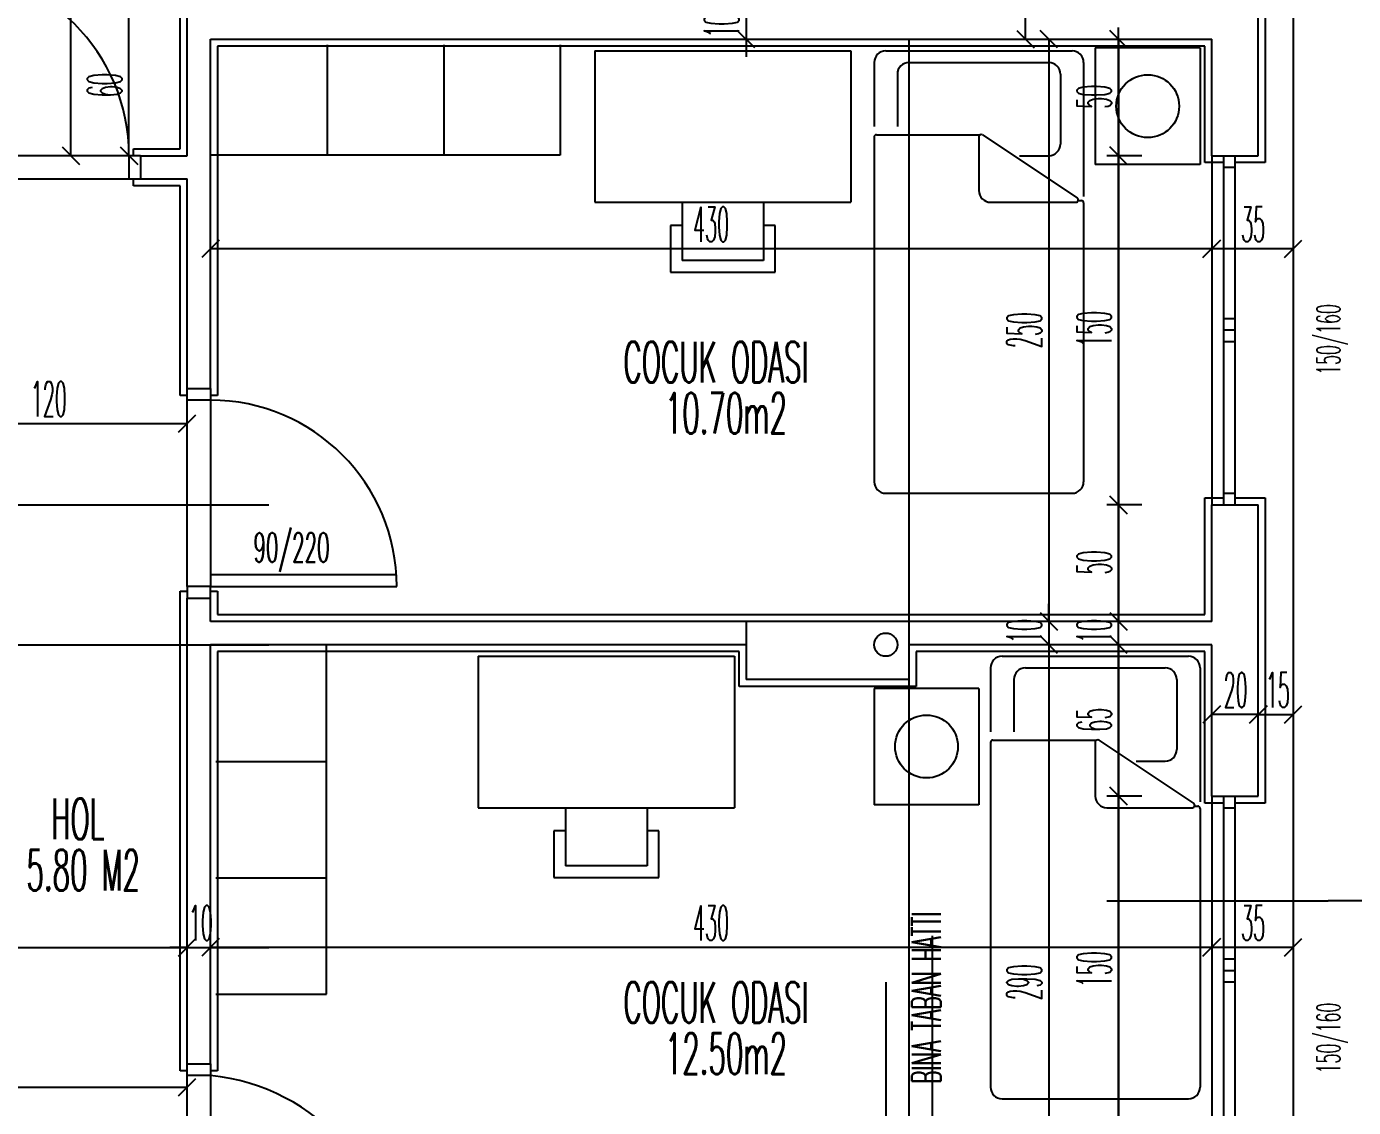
# Model space of a CAD drawing. Extents: x 78 to 306, y -397 to 18.
# Drawn here: x 275.9063 to 276.0203, y -396.5913 to -396.4985 of the extents above; entities that cross this region are included whole.
import ezdxf

# ---------------------------------------------------------------- set-up
doc = ezdxf.new("R2010")
doc.units = 0
doc.header["$LTSCALE"] = 0.5
doc.header["$MEASUREMENT"] = 0
for name, pattern in [('DASHDOT2', [0.5, 0.25, -0.125, 0, -0.125]), ('DASHED', [0.75, 0.5, -0.25]), ('DOT2', [0.125, 0, -0.125])]:
    doc.linetypes.add(name, pattern=pattern)
doc.layers.get('0').update_dxf_attribs({"linetype": 'CONTINUOUS'})
for name, color, linetype in [('AKS', 5, 'DASHDOT2'), ('ASHADE', 7, 'CONTINUOUS'), ('DUVAR', 6, 'CONTINUOUS'), ('IZDUSUM', 2, 'DOT2'), ('KAPI', 1, 'CONTINUOUS'), ('KOLON', 4, 'CONTINUOUS'), ('MERDIVEN', 3, 'CONTINUOUS'), ('OLCU', 31, 'CONTINUOUS'), ('SIVA', 7, 'CONTINUOUS'), ('TEFRIS', 11, 'CONTINUOUS')]:
    doc.layers.add(name, color=color, linetype=linetype)
doc.styles.add('ICMEKAN', font='romans.shx', dxfattribs={"width": 0.55, "height": 0.2})
doc.styles.add('OLCU', font='romans.shx', dxfattribs={"width": 0.6, "height": 0.125})
doc.styles.add('OLCUIC', font='ROMANS.SHX', dxfattribs={"width": 0.4, "height": 0.15})

msp = doc.modelspace()

# ---------------------------------------------------------------- linework, layer by layer
at = {"color": 0, "linetype": 'ByBlock'}
for p, q in [((275.968893941935, -396.5003098737721), (275.967393941935, -396.4988098737721)), ((275.991393941935, -396.4988098737721), (275.992893941935, -396.5003098737721)), ((275.994893941935, -396.5003098737721), (275.993393941935, -396.4988098737721)), ((276.000893941935, -396.5003098737721), (275.999393941935, -396.4988098737721)), ((275.909393941935, -396.5088098737721), (275.910893941935, -396.5103098737721)), ((275.914393941935, -396.5088098737721), (275.915893941935, -396.5103098737721)), ((276.000893941935, -396.5103098737721), (275.999393941935, -396.5088098737721)), ((275.999393941935, -396.5088098737721), (276.000893941935, -396.5103098737721)), ((275.922893941935, -396.5168098737721), (275.921393941935, -396.5183098737721)), ((276.007393941935, -396.5183098737721), (276.008893941935, -396.5168098737721)), ((276.008893941935, -396.5168098737721), (276.007393941935, -396.5183098737721)), ((276.014393941935, -396.5183098737721), (276.015893941935, -396.5168098737721)), ((275.919393941935, -396.5333098737721), (275.920893941935, -396.5318098737721)), ((276.000893941935, -396.5403098737721), (275.999393941935, -396.5388098737721)), ((275.999393941935, -396.5388098737721), (276.000893941935, -396.5403098737721)), ((275.993393941935, -396.5488098737721), (275.994893941935, -396.5503098737721)), ((275.993393941935, -396.5488098737721), (275.994893941935, -396.5503098737721)), ((275.999393941935, -396.5488098737721), (276.000893941935, -396.5503098737721)), ((275.999393941935, -396.5488098737721), (276.000893941935, -396.5503098737721)), ((275.994893941935, -396.5523098737721), (275.993393941935, -396.5508098737721)), ((275.994893941935, -396.5523098737721), (275.993393941935, -396.5508098737721)), ((276.000893941935, -396.5523098737721), (275.999393941935, -396.5508098737721)), ((276.000893941935, -396.5523098737721), (275.999393941935, -396.5508098737721)), ((276.008893941935, -396.5568098737721), (276.007393941935, -396.5583098737721)), ((276.012893941935, -396.5568098737721), (276.011393941935, -396.5583098737721)), ((276.011393941934, -396.5583098737721), (276.012893941934, -396.5568098737721)), ((276.014393941935, -396.5583098737721), (276.015893941935, -396.5568098737721)), ((276.000893941935, -396.5653098737721), (275.999393941935, -396.5638098737721)), ((275.999393941935, -396.5638098737721), (276.000893941935, -396.5653098737721)), ((275.919393941935, -396.5783098737721), (275.920893941935, -396.5768098737721)), ((275.922893941935, -396.5768098737721), (275.921393941935, -396.5783098737721)), ((275.922893941935, -396.5768098737721), (275.921393941935, -396.5783098737721)), ((276.007393941935, -396.5783098737721), (276.008893941935, -396.5768098737721)), ((276.008893941935, -396.5768098737721), (276.007393941935, -396.5783098737721)), ((276.014393941935, -396.5783098737721), (276.015893941935, -396.5768098737721)), ((275.919393941935, -396.5903098737721), (275.920893941935, -396.5888098737721))]:
    msp.add_line(p, q, dxfattribs=at)
at = {"layer": 'AKS'}
for p, q in [((275.9841439419353, -396.3515598737721), (275.9841439419353, -396.8395598737721)), ((275.9801439419353, -396.3555598737721), (275.9801439419353, -396.8355598737721)), ((275.9941439419353, -396.3555598737721), (275.9941439419353, -396.8355598737721)), ((275.8021439419353, -396.5395598737721), (276.0981439419346, -396.5395598737721)), ((275.8021439419353, -396.5515598737721), (276.0941439419353, -396.5515598737721)), ((275.8021439419353, -396.5775598737721), (276.0981439419346, -396.5775598737721))]:
    msp.add_line(p, q, dxfattribs=at)
at = {"layer": 'ASHADE'}
msp.add_circle((275.9801439419354, -396.5515598737721), 0.0009999999999999432, dxfattribs=at)
at = {"layer": 'DUVAR'}
for p, q in [((276.012143941934, -396.5095598737756), (276.012143941934, -396.4715598737767)), ((275.9201439419351, -396.5095598737761), (275.9201439419351, -396.4975598737761)), ((275.9221439419351, -396.5295598737761), (275.9221439419351, -396.4995598737761)), ((275.9221439419351, -396.4995598737761), (276.008143941932, -396.4995598737755)), ((276.0081439419318, -396.5095598737756), (276.0081439419315, -396.4995598737755)), ((275.916143941935, -396.5095598737759), (275.916143941935, -396.511559873776)), ((275.916143941935, -396.5095598737761), (275.9201439419351, -396.5095598737761)), ((276.0081439419313, -396.5095598737756), (276.012143941934, -396.5095598737756)), ((275.916143941935, -396.5115598737762), (275.9201439419351, -396.5115598737762)), ((275.9201439419352, -396.5295598737761), (275.9201439419351, -396.5115598737762)), ((275.9201439419353, -396.5295598737761), (275.9221439419351, -396.5295598737761)), ((276.0081439419329, -396.5495598737757), (276.0081439419326, -396.5395598737756)), ((276.0081439419313, -396.5395598737756), (276.012143941934, -396.5395598737756)), ((276.012143941934, -396.5645598737757), (276.012143941934, -396.5395598737756)), ((275.9201439419351, -396.5875598737761), (275.9201439419352, -396.5475598737754)), ((275.9201439419353, -396.5475598737754), (275.9221439419351, -396.5475598737759)), ((275.9221439419351, -396.5495598737759), (275.9221439419351, -396.5475598737759)), ((275.9681439419353, -396.5495598737758), (275.9221439419351, -396.5495598737759)), ((276.0081439419342, -396.5495598737757), (275.9821439419353, -396.5495598737758)), ((275.9221439419351, -396.5875598737761), (275.9221439419351, -396.5515598737759)), ((275.9681439419353, -396.5515598737758), (275.9221439419351, -396.5515598737759)), ((276.0081439419342, -396.5515598737757), (275.9821439419353, -396.5515598737758)), ((276.0081439419333, -396.5645598737757), (276.008143941933, -396.5515598737757)), ((276.0081439419329, -396.5645598737757), (276.012143941934, -396.5645598737757)), ((275.9201439419354, -396.5875598737761), (275.9221439419351, -396.5875598737761))]:
    msp.add_line(p, q, dxfattribs=at)
at = {"layer": 'IZDUSUM', "ltscale": 0.6}
for p, q in [((275.9821439419349, -396.5495598737721), (275.9821439419352, -396.4995598737756)), ((275.9821439419346, -396.6095598737721), (275.9821439419349, -396.5545598737721))]:
    msp.add_line(p, q, dxfattribs=at)
at = {"layer": 'KAPI'}
for p, q in [((276.0151439419338, -396.4755598737721), (276.0151439419338, -396.6055598737721)), ((275.9151439419353, -396.5095598737759), (275.9151439419353, -396.511559873776)), ((275.916143941935, -396.5095598737759), (275.9151439419353, -396.5095598737759)), ((276.0081439419322, -396.5095598737756), (276.0081439419322, -396.5395598737756)), ((276.0091439419323, -396.5095598737756), (276.0091439419323, -396.5395598737756)), ((276.010143941932, -396.5395598737756), (276.010143941932, -396.5095598737756)), ((275.8991439419352, -396.511559873776), (275.9151439419353, -396.5115598737763)), ((275.9151439419353, -396.511559873776), (275.916143941935, -396.511559873776)), ((276.0091439419323, -396.5105598737757), (276.010143941932, -396.5105598737757)), ((276.010143941932, -396.5235598737755), (276.0091439419323, -396.5235598737755)), ((276.010143941932, -396.5245598737756), (276.0091439419323, -396.5245598737756)), ((276.010143941932, -396.5255598737756), (276.0091439419323, -396.5255598737756)), ((275.9201439419359, -396.5305598737752), (275.9201439419359, -396.5295598737752)), ((275.9221439419357, -396.5295598737752), (275.9221439419357, -396.5305598737752)), ((275.9221439419357, -396.5305598737752), (275.9201439419359, -396.5305598737752)), ((275.9201439419359, -396.5465598737753), (275.9201439419359, -396.5305598737752)), ((276.0091439419323, -396.5385598737755), (276.010143941932, -396.5385598737755)), ((275.9381439419358, -396.5455598737752), (275.9221439419357, -396.5455598737752)), ((275.9221439419357, -396.5455598737752), (275.9221439419357, -396.5465598737753)), ((275.9221439419357, -396.5465598737753), (275.9201439419359, -396.5465598737753)), ((275.9201439419359, -396.5465598737753), (275.9201439419359, -396.5475598737751)), ((275.9221439419357, -396.5465598737753), (275.9381439419358, -396.5465598737753)), ((275.9221439419357, -396.5475598737751), (275.9221439419357, -396.5465598737753)), ((276.0081439419338, -396.5645598737757), (276.0081439419338, -396.5945598737757)), ((276.0091439419338, -396.5645598737757), (276.0091439419338, -396.5945598737757)), ((276.0101439419336, -396.5945598737757), (276.0101439419336, -396.5645598737757)), ((276.0091439419338, -396.5655598737758), (276.0101439419336, -396.5655598737758)), ((276.0101439419336, -396.5785598737756), (276.0091439419338, -396.5785598737756)), ((276.0101439419336, -396.5795598737757), (276.0091439419338, -396.5795598737757)), ((276.0101439419336, -396.5805598737758), (276.0091439419338, -396.5805598737758)), ((275.9201439419359, -396.5885598737752), (275.9201439419359, -396.5875598737751)), ((275.9221439419358, -396.5875598737751), (275.9221439419358, -396.5885598737752)), ((275.9221439419358, -396.5885598737752), (275.9201439419359, -396.5885598737752))]:
    msp.add_line(p, q, dxfattribs=at)
at = {"layer": 'KAPI', "ltscale": 1.4}
for p, q in [((275.915143941935, -396.5095598737721), (275.900143941935, -396.5095598737721)), ((275.922143941935, -396.5305598737721), (275.922143941935, -396.5465598737721)), ((275.9201439419359, -396.6065598737753), (275.9201439419359, -396.5885598737752)), ((275.922143941935, -396.5885598737721), (275.922143941935, -396.6055598737721))]:
    msp.add_line(p, q, dxfattribs=at)
at = {"layer": 'KAPI', "linetype": 'DASHED', "ltscale": 0.4}
msp.add_line((275.599143941935, -396.5735598737721), (276.018143941935, -396.5735598737723), dxfattribs=at)
at = {"layer": 'KAPI'}
for centre, radius, start, end in [((275.8991439419352, -396.5095598737762), 0.01600000000064028, 8.142219984554008e-10, 90), ((275.9221439419357, -396.5465598737753), 0.01600000000000364, 0, 90), ((275.9203323190387, -396.6062813163504), 0.01781380095500225, 359.1040196675771, 84.16305900557327)]:
    msp.add_arc(centre, radius, start, end, dxfattribs=at)
at = {"layer": 'KOLON'}
for p, q in [((275.9821439419349, -396.5495598737721), (275.9681439419353, -396.5495598737721)), ((275.9681439419353, -396.5495598737721), (275.9681439419353, -396.5545598737721)), ((275.9821439419353, -396.5545598737721), (275.9821439419353, -396.5495598737721)), ((275.9821439419349, -396.5545598737721), (275.9681439419353, -396.5545598737721))]:
    msp.add_line(p, q, dxfattribs=at)
at = {"layer": 'KOLON', "linetype": 'DASHED', "ltscale": 0.4}
msp.add_line((276.0436681289985, -396.5735598737721), (276.018143941935, -396.5735598737721), dxfattribs=at)
at = {"layer": 'OLCU', "ltscale": 1.4}
for p, q in [((275.968143941935, -396.4305598737721), (275.968143941935, -396.5005598737721)), ((275.910143941935, -396.5095598737721), (275.910143941935, -396.4315598737721)), ((275.992143941935, -396.4995598737721), (275.992143941935, -396.4955598737721)), ((275.915143941935, -396.5095598737721), (275.915143941935, -396.4975598737721)), ((276.000143941935, -396.6145598737721), (276.000143941935, -396.4985598737721)), ((275.968143941935, -396.4995598737721), (275.968143941935, -396.5010598737721)), ((275.994143941935, -396.4995598737721), (275.994143941935, -396.6105598737721)), ((275.994143941935, -396.4995598737721), (275.994143941935, -396.5495598737721)), ((276.000143941935, -396.4995598737721), (276.000143941935, -396.5095598737721)), ((276.002143941935, -396.5095598737721), (275.999143941935, -396.5095598737721)), ((276.000143941935, -396.5095598737721), (276.000143941935, -396.5395598737721)), ((276.008143941935, -396.5175598737721), (275.922143941935, -396.5175598737721)), ((276.015143941935, -396.5175598737721), (276.008143941935, -396.5175598737721)), ((275.896143941935, -396.5325598737721), (275.920143941935, -396.5325598737721)), ((276.002143941935, -396.5395598737721), (275.999143941935, -396.5395598737721)), ((276.000143941935, -396.5395598737721), (276.000143941935, -396.5495598737721)), ((275.994143941935, -396.5495598737721), (275.994143941935, -396.5480598737721)), ((276.000143941935, -396.5495598737721), (276.000143941935, -396.5480598737721)), ((275.994143941935, -396.5515598737721), (275.994143941935, -396.6095598737721)), ((275.994143941935, -396.5515598737721), (275.994143941935, -396.5530598737721)), ((276.000143941935, -396.5515598737721), (276.000143941935, -396.5645598737721)), ((276.000143941935, -396.5515598737721), (276.000143941935, -396.5530598737721)), ((276.012143941934, -396.5575598737721), (276.008143941935, -396.5575598737721)), ((276.012143941935, -396.5575598737721), (276.015143941935, -396.5575598737721)), ((276.002143941935, -396.5645598737721), (275.999143941935, -396.5645598737721)), ((276.000143941935, -396.5645598737721), (276.000143941935, -396.5945598737721)), ((275.920143941935, -396.5775598737721), (275.918643941935, -396.5775598737721)), ((275.922143941935, -396.5775598737721), (275.923643941935, -396.5775598737721)), ((276.008143941935, -396.5775598737721), (275.922143941935, -396.5775598737721)), ((276.015143941935, -396.5775598737721), (276.008143941935, -396.5775598737721)), ((275.848143941935, -396.5895598737721), (275.920143941935, -396.5895598737721))]:
    msp.add_line(p, q, dxfattribs=at)
at = {"layer": 'SIVA', "ltscale": 1.4}
for p, q in [((276.0127439419339, -396.4709598737767), (276.012743941934, -396.5101598737756)), ((275.9195439419352, -396.5089598737761), (275.9195439419352, -396.4969598737761)), ((276.0075439419315, -396.5001598737754), (275.9227439419352, -396.5001598737762)), ((275.9227439419352, -396.5001598737762), (275.9227439419352, -396.530159873776)), ((276.0075439419318, -396.5101598737756), (276.0075439419315, -396.5001598737754)), ((275.915543941935, -396.5095598737759), (275.915543941935, -396.5089598737761)), ((275.915543941935, -396.5089598737761), (275.9195439419352, -396.5089598737761)), ((276.0091439419323, -396.5101598737756), (276.0075439419318, -396.5101598737756)), ((276.012743941934, -396.5101598737756), (276.010143941932, -396.5101598737756)), ((275.915543941935, -396.5121598737762), (275.915543941935, -396.511559873776)), ((275.9195439419352, -396.5121598737762), (275.915543941935, -396.5121598737762)), ((275.9195439419352, -396.530159873776), (275.9195439419352, -396.5121598737762)), ((275.9201439419359, -396.530159873776), (275.9195439419352, -396.530159873776)), ((275.9227439419352, -396.530159873776), (275.9221439419357, -396.530159873776)), ((276.0075439419329, -396.5489598737756), (276.0075439419326, -396.5389598737756)), ((276.0075439419326, -396.5389598737756), (276.0091439419323, -396.5389598737756)), ((276.010143941932, -396.5389598737756), (276.012743941934, -396.5389598737756)), ((276.012743941934, -396.5389598737756), (276.012743941934, -396.5651598737757)), ((275.9195439419352, -396.588159873776), (275.9195439419352, -396.5469598737752)), ((275.9195439419352, -396.5469598737752), (275.9201439419359, -396.5469598737753)), ((275.9221439419357, -396.5469598737759), (275.9227439419352, -396.5469598737761)), ((275.9227439419352, -396.5469598737761), (275.9227439419352, -396.5489598737759)), ((275.9227439419352, -396.5489598737759), (275.9681439419353, -396.5489598737758)), ((275.9681439419353, -396.5489598737758), (275.9821439419347, -396.5489598737721)), ((275.9821439419347, -396.5489598737721), (276.0075439419329, -396.5489598737756)), ((275.9675439419353, -396.5521598737758), (275.9227439419352, -396.5521598737759)), ((275.9227439419352, -396.5521598737759), (275.9227439419352, -396.588159873776)), ((275.9675439419353, -396.5551598737721), (275.9675439419353, -396.5521598737758)), ((276.007543941933, -396.5521598737757), (275.9827439419353, -396.5521598737758)), ((275.9827439419353, -396.5521598737758), (275.9827439419353, -396.5551598737721)), ((276.0075439419334, -396.5651598737757), (276.007543941933, -396.5521598737757)), ((275.9827439419353, -396.5551598737721), (275.9675439419353, -396.5551598737721)), ((276.0091439419338, -396.5651598737757), (276.0075439419334, -396.5651598737757)), ((276.012743941934, -396.5651598737757), (276.0101439419336, -396.5651598737757)), ((275.9201439419359, -396.588159873776), (275.9195439419352, -396.588159873776)), ((275.9227439419352, -396.588159873776), (275.9221439419358, -396.588159873776))]:
    msp.add_line(p, q, dxfattribs=at)
at = {"layer": 'TEFRIS'}
for p, q in [((275.9321737502908, -396.500030065421), (275.9321737502908, -396.509530065419)), ((275.9421737502908, -396.500030065421), (275.9421737502908, -396.509530065419)), ((275.952173750291, -396.5000300654213), (275.952173750291, -396.5095300654194)), ((275.9551439419285, -396.5005598737734), (275.9551439419285, -396.5135598737733)), ((275.9551439419285, -396.5005598737734), (275.9771439419282, -396.5005598737734)), ((275.9771439419282, -396.5005598737734), (275.9771439419282, -396.5135598737733)), ((275.9801439419307, -396.5005598737777), (275.9961439419307, -396.5005598737777)), ((276.0071439419293, -396.5003098737803), (275.9981439419294, -396.5003098737803)), ((275.9981439419294, -396.5003098737803), (275.9981439419294, -396.5103098737803)), ((276.0071439419293, -396.5003098737803), (276.0071439419293, -396.5103098737803)), ((275.9791439419309, -396.5015598737774), (275.9791439419309, -396.5070598737776)), ((275.9821439419308, -396.5015598737774), (275.9941439419309, -396.5015598737774)), ((275.9821439419308, -396.5015598737774), (275.9941439419309, -396.5015598737774)), ((275.9971439419308, -396.5015598737774), (275.9971439419308, -396.5130598737776)), ((275.9811439419307, -396.5025598737774), (275.9811439419307, -396.5070598737776)), ((275.9951439419307, -396.5025598737774), (275.9951439419307, -396.5085598737775)), ((275.9951439419307, -396.5025598737774), (275.9951439419307, -396.5085598737775)), ((275.9791439419309, -396.5079598737776), (275.9791439419309, -396.5375598737775)), ((275.9793439419308, -396.5077598737777), (275.9882448100871, -396.5077598737777)), ((275.9881439419308, -396.5079335771958), (275.9881439419308, -396.5125598737774)), ((275.9884548819699, -396.507767167137), (275.9965943268424, -396.5131934637186)), ((275.952173750291, -396.5095300654197), (275.9221737502903, -396.5095300654196)), ((275.9916439419309, -396.5095598737776), (275.9941439419309, -396.5095598737776)), ((275.9921439419308, -396.5095598737776), (275.9936439419307, -396.5095598737776)), ((276.0071439419293, -396.5103098737803), (275.9981439419294, -396.5103098737803)), ((275.9551439419285, -396.5135598737733), (275.9771439419282, -396.5135598737733)), ((275.9626439419284, -396.5135598737733), (275.9626439419284, -396.5185598737733)), ((275.9696439419283, -396.5135598737733), (275.9696439419283, -396.5185598737733)), ((275.9891439419309, -396.5135598737775), (275.9964833868032, -396.5135598737775)), ((275.9966748052084, -396.5134178306072), (275.9969439419309, -396.5134178306072)), ((275.9971439419308, -396.5136178306074), (275.9971439419308, -396.5375598737775)), ((275.9626439419284, -396.5155598737734), (275.9616439419284, -396.5155598737734)), ((275.9616439419284, -396.5155598737734), (275.9616439419284, -396.5195598737733)), ((275.9706439419283, -396.5155598737734), (275.9696439419283, -396.5155598737734)), ((275.9706439419283, -396.5195598737733), (275.9706439419283, -396.5155598737734)), ((275.9616439419284, -396.5195598737733), (275.9706439419283, -396.5195598737733)), ((275.9696439419283, -396.5185598737733), (275.9626439419284, -396.5185598737733)), ((275.9801439419307, -396.5385598737775), (275.9961439419307, -396.5385598737775)), ((275.9321141335832, -396.58158968213), (275.9321141335831, -396.5515896821292)), ((275.9451439419307, -396.5525598737736), (275.9451439419307, -396.5655598737735)), ((275.9451439419307, -396.5525598737736), (275.9671439419304, -396.5525598737736)), ((275.9671439419304, -396.5525598737736), (275.9671439419304, -396.5655598737735)), ((275.9901439419328, -396.5525598737779), (276.0061439419329, -396.5525598737779)), ((275.9891439419331, -396.5535598737777), (275.9891439419331, -396.5590598737778)), ((275.992143941933, -396.5535598737777), (276.0041439419331, -396.5535598737777)), ((275.992143941933, -396.5535598737777), (276.0041439419331, -396.5535598737777)), ((276.007143941933, -396.5535598737777), (276.007143941933, -396.5650598737779)), ((275.9911439419329, -396.5545598737777), (275.9911439419329, -396.5590598737778)), ((276.0051439419328, -396.5545598737777), (276.0051439419328, -396.5605598737778)), ((276.0051439419328, -396.5545598737777), (276.0051439419328, -396.5605598737778)), ((275.9881439419315, -396.5553098737806), (275.9791439419316, -396.5553098737806)), ((275.9791439419316, -396.5553098737806), (275.9791439419316, -396.5653098737806)), ((275.9881439419315, -396.5553098737806), (275.9881439419315, -396.5653098737806)), ((275.9891439419331, -396.5599598737778), (275.9891439419331, -396.5895598737777)), ((275.989343941933, -396.5597598737779), (275.9982448100893, -396.5597598737779)), ((275.9981439419331, -396.559933577196), (275.9981439419331, -396.5645598737777)), ((275.9984548819721, -396.5597671671372), (276.0065943268446, -396.5651934637189)), ((275.9226141335844, -396.5615896821297), (275.9321141335825, -396.5615896821297)), ((276.0016439419331, -396.5615598737778), (276.0041439419331, -396.5615598737778)), ((276.002143941933, -396.5615598737778), (276.0036439419329, -396.5615598737778)), ((275.9451439419307, -396.5655598737735), (275.9671439419304, -396.5655598737735)), ((275.9526439419306, -396.5655598737735), (275.9526439419306, -396.5705598737735)), ((275.9596439419304, -396.5655598737735), (275.9596439419304, -396.5705598737735)), ((275.9881439419315, -396.5653098737806), (275.9791439419316, -396.5653098737806)), ((275.9991439419331, -396.5655598737778), (276.0064833868054, -396.5655598737778)), ((276.0066748052106, -396.5654178306074), (276.0069439419331, -396.5654178306074)), ((276.007143941933, -396.5656178306076), (276.007143941933, -396.5895598737777)), ((275.9526439419306, -396.5675598737736), (275.9516439419306, -396.5675598737736)), ((275.9516439419306, -396.5675598737736), (275.9516439419306, -396.5715598737736)), ((275.9606439419305, -396.5675598737736), (275.9596439419304, -396.5675598737736)), ((275.9606439419305, -396.5715598737736), (275.9606439419305, -396.5675598737736)), ((275.9596439419304, -396.5705598737735), (275.9526439419306, -396.5705598737735)), ((275.9226141335844, -396.5715896821297), (275.9321141335825, -396.5715896821297)), ((275.9516439419306, -396.5715598737736), (275.9606439419305, -396.5715598737736)), ((275.9226141335848, -396.58158968213), (275.9321141335828, -396.58158968213)), ((275.9901439419328, -396.5905598737777), (276.0061439419329, -396.5905598737777))]:
    msp.add_line(p, q, dxfattribs=at)
for centre in [(276.0026439419298, -396.5053098737803), (275.983643941932, -396.5603098737806)]:
    msp.add_circle(centre, 0.0027, dxfattribs=at)
for centre, radius, start, end in [((275.9801439419313, -396.5015598737771), 0.001, 90, 180), ((275.9961439419313, -396.5015598737771), 0.001, 0, 90), ((275.9821439419314, -396.5025598737772), 0.001, 90, 180), ((275.9941439419315, -396.5025598737772), 0.001, 0, 90), ((275.9793439419314, -396.5079598737772), 0.0002, 90, 180), ((275.9883439419313, -396.5079335771954), 0.0002, 56.30993247406538, 180), ((275.9941439419315, -396.5085598737772), 0.001, 270, 0), ((275.9941439419315, -396.5085598737772), 0.001, 270, 0), ((275.9891439419315, -396.5125598737771), 0.001, 180, 270), ((275.9964833868038, -396.5133598737773), 0.0002, 270, 56.30993247406538), ((275.9969439419315, -396.5136178306071), 0.0002, 0, 90), ((275.9801439419313, -396.5375598737772), 0.001, 180, 270), ((275.9961439419313, -396.5375598737772), 0.001, 270, 0), ((275.9901439419334, -396.5535598737774), 0.001, 90, 180), ((276.0061439419335, -396.5535598737774), 0.001, 0, 90), ((275.9921439419335, -396.5545598737774), 0.001, 90, 180), ((276.0041439419336, -396.5545598737774), 0.001, 0, 90), ((275.9893439419336, -396.5599598737775), 0.0002, 90, 180), ((275.9983439419335, -396.5599335771957), 0.0002, 56.30993247406538, 180), ((276.0041439419336, -396.5605598737775), 0.001, 270, 0), ((276.0041439419336, -396.5605598737775), 0.001, 270, 0), ((275.9991439419337, -396.5645598737774), 0.001, 180, 270), ((276.006483386806, -396.5653598737776), 0.0002, 270, 56.30993247406538), ((276.0069439419337, -396.5656178306073), 0.0002, 0, 90), ((275.9901439419334, -396.5895598737774), 0.001, 180, 270), ((276.0061439419335, -396.5895598737774), 0.001, 270, 0)]:
    msp.add_arc(centre, radius, start, end, dxfattribs=at)

# ---------------------------------------------------------------- texts
at = {"layer": 'KAPI', "linetype": 'Continuous', "style": 'ICMEKAN', "width": 0.5}
for p in [(276.0191636957518, -396.5283945299115), (276.0191636957518, -396.5883945299115)]:
    msp.add_text('150/160', height=0.002, rotation=90, dxfattribs=at).set_placement(p)
at = {"layer": 'KAPI', "style": 'OLCU', "width": 0.5}
for s, rotation, p in [('90/220', 1.791288396601882e-09, (275.9258378835225, -396.5444629670704)), ('BINA TABAN HATTI', 90.00000000179129, (275.9848810081953, -396.5892706108461))]:
    msp.add_text(s, height=0.002499999999999999, rotation=rotation, dxfattribs=at).set_placement(p)
at = {"layer": 'MERDIVEN', "linetype": 'ByBlock', "style": 'OLCU', "width": 0.5}
for s, p in [('COCUK ODASI', (275.9576178533028, -396.5290347314375)), ('10.70m2', (275.9611654723503, -396.5334347314374)), ('HOL', (275.9084689973323, -396.5682770703841)), ('5.80 M2', (275.9063380449512, -396.5726770703838)), ('COCUK ODASI', (275.9576178533028, -396.5840347314376)), ('12.50m2', (275.9611654723503, -396.5884347314374))]:
    msp.add_text(s, height=0.0035, dxfattribs=at).set_placement(p)
at = {"layer": 'OLCU', "style": 'OLCUIC', "width": 0.4}
for s, p in [('10', (275.967543941935, -396.4994170166293)), ('60', (275.914543941935, -396.5045313023435)), ('50', (275.999543941935, -396.5055313023435)), ('250', (275.993543941935, -396.5261027309149)), ('150', (275.999543941935, -396.5259884452007)), ('50', (275.999543941935, -396.5455313023435)), ('10', (275.993543941935, -396.5514170166292)), ('10', (275.999543941935, -396.5514170166292)), ('65', (275.999543941935, -396.5590313023435)), ('150', (275.999543941935, -396.5809884452007)), ('290', (275.993543941935, -396.5821027309149))]:
    msp.add_text(s, height=0.003, rotation=90, dxfattribs=at).set_placement(p)
for s, p in [('430', (275.9636010847922, -396.5169598737721)), ('35', (276.0106725133636, -396.5169598737721)), ('120', (275.9067153705064, -396.5319598737721)), ('20', (276.0091725133631, -396.5569598737721)), ('15', (276.0127867990779, -396.5569598737721)), ('10', (275.9202867990779, -396.5769598737721)), ('430', (275.9636010847922, -396.5769598737721)), ('35', (276.0106725133636, -396.5769598737721))]:
    msp.add_text(s, height=0.003, dxfattribs=at).set_placement(p)

doc.saveas('drawing.dxf')
